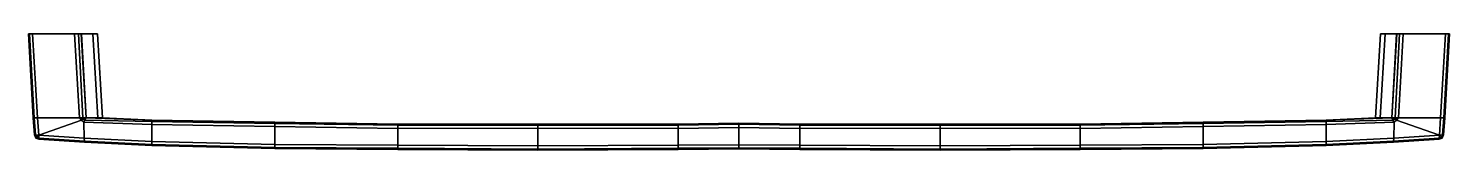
# Model space of a CAD drawing. Extents: x -168 to 168, y -28 to 0.
import ezdxf

# ---------------------------------------------------------------- set-up
doc = ezdxf.new("R2010")
doc.units = 0
doc.layers.add('METAL', color=7, linetype='CONTINUOUS')

msp = doc.modelspace()

# ---------------------------------------------------------------- meshes
at = {"layer": 'METAL'}
mesh = msp.add_polyface(dxfattribs=at)
corners = [(-166.38, -19.9, 8.35), (-166.38, -19.9, 0.72), (-166.09, -23.9, 0.72), (-166.09, -23.9, 8.35), (-165.02, -24.97, 8.35), (-165.02, -24.97, 0.72), (-154.29, -25.68, 0.72), (-154.29, -25.68, 8.35), (-167.5, 0, 0.72), (-167.5, 0, -8), (-166.38, -19.9, -8), (-165.38, -19.9, 9.35), (-155.46, -19.9, 9.35), (-156.59, 0, 9.35), (-166.5, 0, 9.35), (-155.46, -19.9, -9), (-165.38, -19.9, -9), (-166.5, 0, -9), (-156.59, 0, -9), (-166.09, -23.9, -8), (-165.02, -24.97, -8), (-154.29, -25.68, -8), (-167.5, 0, 8.35), (-165.08, -23.96, -9), (-165.61, -24.49, -8.75), (-165.83, -23.92, -8.75), (-165.79, -24.48, 8.91), (-165.83, -23.91, 9.1), (-166.13, -19.9, 9.1), (-165.78, -24.67, 8.35), (-165.78, -24.67, 0.72), (-165.03, -24.72, 9.1), (-154.3, -25.43, 9.1), (-165.03, -24.72, -8.75), (-154.32, -24.68, -9), (-154.3, -25.43, -8.75), (-166.13, -19.9, -8.75), (-166.13, -19.9, -8.75), (-167.25, 0, -8.75), (-166.13, -19.9, 9.1), (-167.25, 0, 9.1), (-165.78, -24.67, -8), (-165.78, -24.67, -8), (-165.61, -24.49, -8.75), (-165.03, -24.72, -8.75), (-165.83, -23.92, -8.75), (-165.61, -24.49, -8.75), (-165.79, -24.48, 8.91), (-165.78, -24.67, 8.35), (-165.08, -23.96, 9.35), (-165.83, -23.91, 9.1), (-165.79, -24.48, 8.91), (-165.03, -24.72, 9.1), (-165.78, -24.67, 0.72), (-154.3, -25.43, 9.1), (-154.32, -24.68, 9.35), (-154.3, -25.43, -8.75), (-167.25, 0, -8.75), (-167.25, 0, 9.1), (-154.95, -20.4, -9), (-154.95, -20.4, 9.35)]
mesh.append_faces([[corners[k] for k in face] for face in [(0, 1, 2, 3), (4, 5, 6, 7), (1, 8, 9, 10), (11, 12, 13, 14), (15, 16, 17, 18), (10, 19, 2, 1), (20, 21, 6, 5), (0, 22, 8, 1), (23, 24, 25, 25), (3, 26, 27, 27), (28, 0, 3, 27), (29, 3, 2, 30), (31, 4, 7, 32), (33, 23, 34, 35), (36, 16, 23, 25), (37, 10, 9, 38), (39, 11, 14, 40), (30, 2, 19, 41), (23, 33, 24, 24), (42, 43, 44, 20), (19, 45, 46, 41), (3, 29, 26, 26), (31, 47, 48, 4), (49, 50, 51, 52), (11, 39, 50, 49), (4, 48, 53, 5), (49, 52, 54, 55), (20, 44, 56, 21), (10, 37, 45, 19), (16, 36, 57, 17), (0, 28, 58, 22), (5, 53, 42, 20), (16, 15, 59, 23), (12, 11, 49, 60)]])
mesh = msp.add_polyface(dxfattribs=at)
corners = [(-154.29, -25.68, 8.35), (-154.29, -25.68, 0.72), (-138.35, -26.47, 0.72), (-138.35, -26.47, 8.35), (-109.35, -27.17, 0.72), (-109.35, -27.17, 8.35), (-138.35, -20.46, -8), (-153.89, -19.9, -8.18), (-151.15, -19.9, -4.21), (-138.35, -20.46, 0.72), (-154.32, -24.68, -9), (-154.43, -20.9, -9), (-138.35, -21.46, -9), (-138.35, -25.47, -9), (-138.35, -21.46, 9.35), (-154.43, -20.9, 9.35), (-154.32, -24.68, 9.35), (-138.35, -25.47, 9.35), (-165.08, -23.96, -9), (-154.95, -20.4, -9), (-154.95, -20.4, 9.35), (-165.08, -23.96, 9.35), (-154.29, -25.68, -8), (-138.35, -26.47, -8), (-152.28, 0, 4.97), (-154.98, 0, 8.55), (-153.86, -19.9, 8.55), (-151.15, -19.9, 4.97), (-151.17, 0, 0.45), (-150.05, -19.9, 0.45), (-152.28, 0, -4.21), (-151.17, 0, 0.45), (-150.05, -19.9, 0.45), (-151.15, -19.9, -4.21), (-155.02, 0, -8.18), (-153.89, -19.9, -8.18), (-150.05, -19.9, 0.45), (-151.15, -19.9, 4.97), (-153.86, -19.9, 8.55), (-138.35, -20.46, 8.35), (-155.46, -19.9, 9.35), (-154.8, -20.15, 9.15), (-154.66, -19.9, 8.95), (-154.95, -20.4, -9), (-155.46, -19.9, -9), (-154.68, -19.9, -8.59), (-154.42, -20.15, -8.59), (-154.3, -25.43, 9.1), (-138.35, -26.22, 9.1), (-154.16, -20.4, -8.59), (-153.89, -19.9, -8.18), (-138.35, -20.71, -8.75), (-154.3, -25.43, -8.75), (-138.35, -26.22, -8.75), (-154.15, -20.4, 8.95), (-154.43, -20.9, 9.35), (-138.35, -20.71, 9.1), (-155.69, 0, 9.15), (-156.59, 0, 9.35), (-154.68, -19.9, -8.59), (-155.46, -19.9, -9), (-156.59, 0, -9), (-155.69, 0, -8.79), (-154.95, -20.4, 9.35), (-154.3, -25.43, 9.1), (-138.35, -26.22, 9.1), (-154.43, -20.9, -9), (-154.16, -20.4, -8.59), (-138.35, -20.71, -8.75), (-154.3, -25.43, -8.75), (-138.35, -26.22, -8.75), (-153.86, -19.9, 8.55), (-154.15, -20.4, 8.95), (-138.35, -20.71, 9.1), (-153.89, -19.9, -8.18)]
mesh.append_faces([[corners[k] for k in face] for face in [(0, 1, 2, 3), (3, 2, 4, 5), (6, 7, 8, 9), (10, 11, 12, 13), (14, 15, 16, 17), (10, 18, 19, 11), (20, 21, 16, 15), (22, 23, 2, 1), (24, 25, 26, 27), (28, 24, 27, 29), (30, 31, 32, 33), (34, 30, 33, 35), (36, 37, 9, 9), (8, 36, 9, 9), (37, 38, 39, 9), (40, 41, 42, 42), (43, 44, 45, 46), (47, 0, 3, 48), (49, 50, 6, 51), (52, 10, 13, 53), (54, 55, 14, 56), (57, 58, 40, 42), (59, 60, 61, 62), (40, 63, 41, 41), (54, 41, 63, 55), (26, 42, 41, 54), (16, 64, 65, 17), (66, 67, 68, 12), (22, 69, 70, 23), (71, 72, 73, 39), (25, 57, 42, 26), (35, 59, 62, 34), (43, 46, 67, 66), (45, 74, 46, 46), (46, 74, 67, 67)]])
mesh = msp.add_polyface(dxfattribs=at)
corners = [(154.66, -25.68, 8.35), (138.72, -26.47, 8.35), (138.72, -26.47, 0.72), (154.66, -25.68, 0.72), (138.72, -20.46, -8), (138.72, -20.46, 0.72), (151.52, -19.9, -4.21), (154.26, -19.9, -8.18), (154.69, -24.68, -9), (138.72, -25.47, -9), (138.72, -21.46, -9), (154.8, -20.9, -9), (138.72, -21.46, 9.35), (138.72, -25.47, 9.35), (154.69, -24.68, 9.35), (154.8, -20.9, 9.35), (155.31, -20.4, -9), (165.45, -23.96, -9), (154.66, -25.68, -8), (138.72, -26.47, -8), (138.72, -20.46, 8.35), (109.72, -20.94, 0.72), (109.72, -20.94, 8.35), (152.64, 0, 4.97), (151.52, -19.9, 4.97), (154.23, -19.9, 8.55), (155.35, 0, 8.55), (151.54, 0, 0.45), (150.42, -19.9, 0.45), (152.64, 0, -4.21), (151.52, -19.9, -4.21), (150.42, -19.9, 0.45), (151.54, 0, 0.45), (155.39, 0, -8.18), (154.26, -19.9, -8.18), (150.42, -19.9, 0.45), (151.52, -19.9, 4.97), (154.23, -19.9, 8.55), (155.83, -19.9, 9.35), (155.03, -19.9, 8.95), (155.17, -20.15, 9.15), (155.31, -20.4, -9), (154.79, -20.15, -8.59), (155.04, -19.9, -8.59), (155.83, -19.9, -9), (154.67, -25.43, 9.1), (138.72, -26.22, 9.1), (154.53, -20.4, -8.59), (138.72, -20.71, -8.75), (154.26, -19.9, -8.18), (154.67, -25.43, -8.75), (138.72, -26.22, -8.75), (154.51, -20.4, 8.95), (138.72, -20.71, 9.1), (154.8, -20.9, 9.35), (156.05, 0, 9.15), (156.95, 0, 9.35), (155.04, -19.9, -8.59), (156.06, 0, -8.79), (156.95, 0, -9), (155.83, -19.9, -9), (155.31, -20.4, 9.35), (138.72, -26.22, 9.1), (154.67, -25.43, 9.1), (154.8, -20.9, -9), (138.72, -20.71, -8.75), (154.53, -20.4, -8.59), (138.72, -26.22, -8.75), (154.67, -25.43, -8.75), (154.23, -19.9, 8.55), (138.72, -20.71, 9.1), (154.51, -20.4, 8.95), (154.26, -19.9, -8.18)]
mesh.append_faces([[corners[k] for k in face] for face in [(0, 1, 2, 3), (4, 5, 6, 7), (8, 9, 10, 11), (12, 13, 14, 15), (8, 11, 16, 17), (18, 3, 2, 19), (20, 5, 21, 22), (23, 24, 25, 26), (27, 28, 24, 23), (29, 30, 31, 32), (33, 34, 30, 29), (35, 5, 36, 36), (6, 5, 35, 35), (36, 5, 20, 37), (38, 39, 40, 40), (41, 42, 43, 44), (45, 46, 1, 0), (47, 48, 4, 49), (50, 51, 9, 8), (52, 53, 12, 54), (55, 39, 38, 56), (57, 58, 59, 60), (38, 40, 61, 61), (52, 54, 61, 40), (25, 52, 40, 39), (14, 13, 62, 63), (64, 10, 65, 66), (18, 19, 67, 68), (69, 20, 70, 71), (26, 25, 39, 55), (34, 33, 58, 57), (41, 64, 66, 42), (43, 42, 72, 72), (42, 66, 72, 72)]])
mesh = msp.add_polyface(dxfattribs=at)
corners = [(166.74, -19.9, 8.35), (166.45, -23.9, 8.35), (166.45, -23.9, 0.72), (166.74, -19.9, 0.72), (165.38, -24.97, 8.35), (154.66, -25.68, 8.35), (154.66, -25.68, 0.72), (165.38, -24.97, 0.72), (155.31, -20.4, 9.35), (154.8, -20.9, 9.35), (154.69, -24.68, 9.35), (165.45, -23.96, 9.35), (166.74, -19.9, -8), (167.87, 0, -8), (167.87, 0, 0.72), (165.74, -19.9, 9.35), (166.87, 0, 9.35), (156.95, 0, 9.35), (155.83, -19.9, 9.35), (155.83, -19.9, -9), (156.95, 0, -9), (166.87, 0, -9), (165.74, -19.9, -9), (166.45, -23.9, -8), (165.38, -24.97, -8), (154.66, -25.68, -8), (167.87, 0, 8.35), (165.45, -23.96, -9), (166.2, -23.92, -8.75), (165.97, -24.49, -8.75), (166.2, -23.91, 9.1), (166.16, -24.48, 8.91), (166.49, -19.9, 9.1), (166.15, -24.67, 8.35), (166.15, -24.67, 0.72), (165.39, -24.72, 9.1), (154.67, -25.43, 9.1), (165.4, -24.72, -8.75), (154.67, -25.43, -8.75), (154.69, -24.68, -9), (166.49, -19.9, -8.75), (166.49, -19.9, -8.75), (167.62, 0, -8.75), (166.49, -19.9, 9.1), (167.62, 0, 9.1), (166.15, -24.67, -8), (166.15, -24.67, -8), (165.4, -24.72, -8.75), (165.97, -24.49, -8.75), (165.97, -24.49, -8.75), (166.2, -23.92, -8.75), (166.15, -24.67, 8.35), (166.16, -24.48, 8.91), (165.39, -24.72, 9.1), (166.16, -24.48, 8.91), (166.2, -23.91, 9.1), (166.15, -24.67, 0.72), (154.67, -25.43, 9.1), (154.67, -25.43, -8.75), (167.62, 0, -8.75), (167.62, 0, 9.1), (155.31, -20.4, -9)]
mesh.append_faces([[corners[k] for k in face] for face in [(0, 1, 2, 3), (4, 5, 6, 7), (8, 9, 10, 11), (3, 12, 13, 14), (15, 16, 17, 18), (19, 20, 21, 22), (12, 3, 2, 23), (24, 7, 6, 25), (0, 3, 14, 26), (27, 28, 29, 29), (1, 30, 31, 31), (32, 30, 1, 0), (33, 34, 2, 1), (35, 36, 5, 4), (37, 38, 39, 27), (40, 28, 27, 22), (41, 42, 13, 12), (43, 44, 16, 15), (34, 45, 23, 2), (27, 29, 37, 37), (46, 24, 47, 48), (23, 45, 49, 50), (1, 31, 33, 33), (35, 4, 51, 52), (11, 53, 54, 55), (15, 11, 55, 43), (4, 7, 56, 51), (11, 10, 57, 53), (24, 25, 58, 47), (12, 23, 50, 41), (22, 21, 59, 40), (0, 26, 60, 32), (7, 24, 46, 56), (22, 27, 61, 19), (18, 8, 11, 15)]])
mesh = msp.add_polyface(dxfattribs=at)
corners = [(-80.34, -27.35, -8), (-80.34, -27.35, 0.72), (-109.35, -27.17, 0.72), (-109.35, -27.17, -8), (-80.34, -21.37, 8.35), (-80.34, -21.37, 0.72), (-109.35, -20.94, 0.72), (-109.35, -20.94, 8.35), (-80.34, -22.37, -9), (-80.34, -26.35, -9), (-109.35, -26.17, -9), (-109.35, -21.94, -9), (-138.35, -20.46, -8), (-138.35, -20.46, 0.72), (-109.35, -20.94, -8), (-138.35, -25.47, -9), (-138.35, -21.46, -9), (-138.35, -21.46, 9.35), (-138.35, -25.47, 9.35), (-109.35, -26.17, 9.35), (-109.35, -21.94, 9.35), (-80.34, -26.35, 9.35), (-80.34, -22.37, 9.35), (-80.34, -27.35, 8.35), (-109.35, -27.17, 8.35), (-80.34, -21.37, -8), (-138.35, -26.47, -8), (-138.35, -26.47, 0.72), (-138.35, -20.46, 8.35), (-80.34, -27.1, -8.75), (-109.35, -26.92, -8.75), (-80.34, -21.62, 9.1), (-109.35, -21.19, 9.1), (-80.34, -21.62, -8.75), (-109.35, -21.19, -8.75), (-138.35, -26.22, 9.1), (-138.35, -26.47, 8.35), (-109.35, -26.92, 9.1), (-138.35, -20.71, -8.75), (-109.35, -21.19, -8.75), (-138.35, -26.22, -8.75), (-109.35, -26.92, -8.75), (-138.35, -20.71, 9.1), (-109.35, -21.19, 9.1), (-80.34, -27.1, 9.1), (-109.35, -26.92, 9.1), (-47.26, -27.27, -8.75), (-47.26, -27.52, -8), (-47.26, -21.6, 9.1), (-47.26, -21.35, 8.35), (-80.34, -27.1, -8.75), (-80.34, -21.62, 9.1), (-80.34, -21.62, -8.75), (-138.35, -26.22, 9.1), (-138.35, -20.71, -8.75), (-138.35, -26.22, -8.75), (-138.35, -20.71, 9.1), (-80.34, -27.1, 9.1), (-47.26, -21.35, -8), (-47.26, -21.6, -8.75), (-47.26, -27.52, 0.72), (-47.26, -21.35, 0.72), (-47.26, -22.35, -9), (-47.26, -26.52, -9), (-47.26, -22.35, 9.35), (-47.26, -26.52, 9.35)]
mesh.append_faces([[corners[k] for k in face] for face in [(0, 1, 2, 3), (4, 5, 6, 7), (8, 9, 10, 11), (12, 13, 6, 14), (15, 16, 11, 10), (17, 18, 19, 20), (20, 19, 21, 22), (23, 24, 2, 1), (25, 14, 6, 5), (26, 3, 2, 27), (28, 7, 6, 13), (29, 0, 3, 30), (31, 4, 7, 32), (33, 8, 11, 34), (35, 36, 24, 37), (38, 12, 14, 39), (40, 15, 10, 41), (42, 17, 20, 43), (44, 21, 19, 45), (29, 46, 47, 0), (31, 48, 49, 4), (9, 50, 41, 10), (22, 51, 43, 20), (25, 52, 39, 14), (18, 53, 45, 19), (16, 54, 34, 11), (26, 55, 30, 3), (28, 56, 32, 7), (23, 57, 37, 24), (25, 58, 59, 52), (1, 0, 47, 60), (5, 4, 49, 61), (8, 62, 63, 9), (64, 22, 21, 65)]])
mesh = msp.add_polyface(dxfattribs=at)
corners = [(-80.34, -27.35, 8.35), (-80.34, -27.35, 0.72), (-47.26, -27.52, 0.72), (-47.26, -27.52, 8.35), (-80.34, -21.37, -8), (-80.34, -21.37, 0.72), (-47.26, -21.35, 0.72), (-47.26, -21.35, -8), (-80.34, -22.37, -9), (-80.34, -21.62, -8.75), (-47.26, -21.6, -8.75), (-47.26, -22.35, -9), (-80.34, -26.35, 9.35), (-80.34, -27.1, 9.1), (-47.26, -27.27, 9.1), (-47.26, -26.52, 9.35), (-80.34, -27.1, -8.75), (-80.34, -26.35, -9), (-47.26, -26.52, -9), (-47.26, -27.27, -8.75), (-47.26, -21.6, 9.1), (-80.34, -21.62, 9.1), (-80.34, -22.37, 9.35), (-47.26, -22.35, 9.35), (-80.34, -27.1, 9.1), (-47.26, -27.27, 9.1), (-14.18, -22.37, 9.35), (-14.18, -26.35, 9.35), (0.18, -26.25, 9.35), (0.18, -22.15, 9.35), (0.18, -27.25, 0.72), (0.18, -27.25, 8.35), (-14.18, -27.35, 8.35), (-14.18, -27.35, 0.72), (0.18, -21.15, 0.72), (0.18, -21.15, -8), (-14.18, -21.37, -8), (-14.18, -21.37, 0.72), (-47.26, -27.52, -8), (-47.26, -27.27, -8.75), (-14.18, -27.1, -8.75), (-14.18, -27.35, -8), (-47.26, -21.35, 8.35), (-47.26, -21.6, 9.1), (-14.18, -21.62, 9.1), (-14.18, -21.37, 8.35), (-47.26, -21.6, -8.75), (-14.18, -21.62, -8.75), (-14.18, -22.37, -9), (-14.18, -26.35, -9), (-14.18, -21.62, -8.75), (-14.18, -27.1, 9.1), (-14.18, -27.1, -8.75), (-14.18, -21.62, 9.1), (-14.18, -27.1, 9.1), (0.18, -27.25, -8), (0.18, -21.15, 8.35), (0.18, -26.25, -9), (0.18, -22.15, -9), (0.18, -27, -8.75), (0.18, -21.4, 9.1), (0.18, -21.4, -8.75), (0.18, -27, 9.1), (0.18, -27, -8.75), (0.18, -21.4, 9.1), (0.18, -21.4, -8.75), (0.18, -27, 9.1)]
mesh.append_faces([[corners[k] for k in face] for face in [(0, 1, 2, 3), (4, 5, 6, 7), (8, 9, 10, 11), (12, 13, 14, 15), (16, 17, 18, 19), (20, 21, 22, 23), (24, 0, 3, 25), (26, 27, 28, 29), (30, 31, 32, 33), (34, 35, 36, 37), (38, 39, 40, 41), (42, 43, 44, 45), (46, 7, 36, 47), (38, 41, 33, 2), (42, 45, 37, 6), (18, 11, 48, 49), (23, 15, 27, 26), (2, 33, 32, 3), (6, 37, 36, 7), (10, 50, 48, 11), (14, 51, 27, 15), (18, 49, 52, 19), (20, 23, 26, 53), (3, 32, 54, 25), (33, 41, 55, 30), (37, 45, 56, 34), (57, 49, 48, 58), (41, 40, 59, 55), (45, 44, 60, 56), (48, 50, 61, 58), (27, 51, 62, 28), (52, 49, 57, 63), (53, 26, 29, 64), (47, 36, 35, 65), (54, 32, 31, 66)]])
mesh = msp.add_polyface(dxfattribs=at)
corners = [(80.71, -27.1, -8.75), (80.71, -27.35, -8), (47.63, -27.52, -8), (47.63, -27.27, -8.75), (80.71, -21.62, 9.1), (80.71, -21.37, 8.35), (47.63, -21.35, 8.35), (47.63, -21.6, 9.1), (80.71, -21.37, -8), (80.71, -21.62, -8.75), (47.63, -21.6, -8.75), (47.63, -21.35, -8), (80.71, -27.35, 0.72), (47.63, -27.52, 0.72), (80.71, -21.37, 0.72), (47.63, -21.35, 0.72), (80.71, -22.37, -9), (80.71, -26.35, -9), (47.63, -26.52, -9), (47.63, -22.35, -9), (14.55, -22.37, 9.35), (0.18, -22.15, 9.35), (0.18, -26.25, 9.35), (14.55, -26.35, 9.35), (0.18, -27.25, 0.72), (14.55, -27.35, 0.72), (14.55, -27.35, 8.35), (0.18, -27.25, 8.35), (0.18, -21.15, 0.72), (14.55, -21.37, 0.72), (14.55, -21.37, -8), (0.18, -21.15, -8), (14.55, -27.35, -8), (14.55, -27.1, -8.75), (14.55, -21.37, 8.35), (14.55, -21.62, 9.1), (14.55, -21.62, -8.75), (14.55, -26.35, -9), (14.55, -22.37, -9), (47.63, -22.35, 9.35), (47.63, -26.52, 9.35), (47.63, -27.52, 8.35), (47.63, -21.6, -8.75), (14.55, -21.62, -8.75), (47.63, -27.27, 9.1), (14.55, -27.1, 9.1), (47.63, -27.27, -8.75), (14.55, -27.1, -8.75), (47.63, -21.6, 9.1), (14.55, -21.62, 9.1), (47.63, -27.27, 9.1), (14.55, -27.1, 9.1), (0.18, -27.25, -8), (0.18, -21.15, 8.35), (0.18, -26.25, -9), (0.18, -22.15, -9), (0.18, -27, -8.75), (0.18, -21.4, 9.1), (0.18, -21.4, -8.75), (0.18, -27, 9.1), (0.18, -27, -8.75), (0.18, -21.4, 9.1), (0.18, -21.4, -8.75), (0.18, -27, 9.1)]
mesh.append_faces([[corners[k] for k in face] for face in [(0, 1, 2, 3), (4, 5, 6, 7), (8, 9, 10, 11), (12, 13, 2, 1), (14, 15, 6, 5), (16, 17, 18, 19), (20, 21, 22, 23), (24, 25, 26, 27), (28, 29, 30, 31), (2, 32, 33, 3), (6, 34, 35, 7), (10, 36, 30, 11), (2, 13, 25, 32), (6, 15, 29, 34), (18, 37, 38, 19), (39, 20, 23, 40), (13, 41, 26, 25), (15, 11, 30, 29), (42, 19, 38, 43), (44, 40, 23, 45), (18, 46, 47, 37), (48, 49, 20, 39), (41, 50, 51, 26), (25, 24, 52, 32), (29, 28, 53, 34), (54, 55, 38, 37), (32, 52, 56, 33), (34, 53, 57, 35), (38, 55, 58, 43), (23, 22, 59, 45), (47, 60, 54, 37), (49, 61, 21, 20), (36, 62, 31, 30), (51, 63, 27, 26)]])
mesh = msp.add_polyface(dxfattribs=at)
corners = [(80.71, -27.35, -8), (109.72, -27.17, -8), (109.72, -27.17, 0.72), (80.71, -27.35, 0.72), (80.71, -21.37, 8.35), (109.72, -20.94, 8.35), (109.72, -20.94, 0.72), (80.71, -21.37, 0.72), (80.71, -22.37, -9), (109.72, -21.94, -9), (109.72, -26.17, -9), (80.71, -26.35, -9), (138.72, -26.47, 8.35), (109.72, -27.17, 8.35), (138.72, -26.47, 0.72), (138.72, -20.46, -8), (109.72, -20.94, -8), (138.72, -20.46, 0.72), (138.72, -25.47, -9), (138.72, -21.46, -9), (138.72, -21.46, 9.35), (109.72, -21.94, 9.35), (109.72, -26.17, 9.35), (138.72, -25.47, 9.35), (80.71, -22.37, 9.35), (80.71, -26.35, 9.35), (80.71, -27.35, 8.35), (80.71, -21.37, -8), (138.72, -26.47, -8), (80.71, -27.1, -8.75), (109.72, -26.92, -8.75), (80.71, -21.62, 9.1), (109.72, -21.19, 9.1), (80.71, -21.62, -8.75), (109.72, -21.19, -8.75), (138.72, -26.22, 9.1), (109.72, -26.92, 9.1), (138.72, -20.71, -8.75), (109.72, -21.19, -8.75), (138.72, -26.22, -8.75), (109.72, -26.92, -8.75), (138.72, -20.71, 9.1), (109.72, -21.19, 9.1), (80.71, -27.1, 9.1), (109.72, -26.92, 9.1), (80.71, -27.1, -8.75), (80.71, -21.62, 9.1), (80.71, -21.62, -8.75), (138.72, -26.22, 9.1), (138.72, -20.71, -8.75), (138.72, -26.22, -8.75), (138.72, -20.46, 8.35), (138.72, -20.71, 9.1), (80.71, -27.1, 9.1), (47.63, -22.35, 9.35), (47.63, -26.52, 9.35), (47.63, -27.52, 8.35), (47.63, -27.52, 0.72), (47.63, -21.35, -8), (47.63, -21.35, 0.72), (47.63, -22.35, -9), (47.63, -21.6, -8.75), (47.63, -27.27, 9.1), (47.63, -27.27, -8.75), (47.63, -26.52, -9), (47.63, -21.6, 9.1), (47.63, -27.27, 9.1)]
mesh.append_faces([[corners[k] for k in face] for face in [(0, 1, 2, 3), (4, 5, 6, 7), (8, 9, 10, 11), (12, 13, 2, 14), (15, 16, 6, 17), (18, 10, 9, 19), (20, 21, 22, 23), (21, 24, 25, 22), (26, 3, 2, 13), (27, 7, 6, 16), (28, 14, 2, 1), (29, 30, 1, 0), (31, 32, 5, 4), (33, 34, 9, 8), (35, 36, 13, 12), (37, 38, 16, 15), (39, 40, 10, 18), (41, 42, 21, 20), (43, 44, 22, 25), (11, 10, 40, 45), (24, 21, 42, 46), (27, 16, 38, 47), (23, 22, 44, 48), (19, 9, 34, 49), (28, 1, 30, 50), (51, 5, 32, 52), (26, 13, 36, 53), (54, 55, 25, 24), (26, 56, 57, 3), (27, 58, 59, 7), (8, 60, 61, 33), (25, 55, 62, 43), (45, 63, 64, 11), (65, 54, 24, 46), (53, 66, 56, 26)]])

doc.saveas('drawing.dxf')
